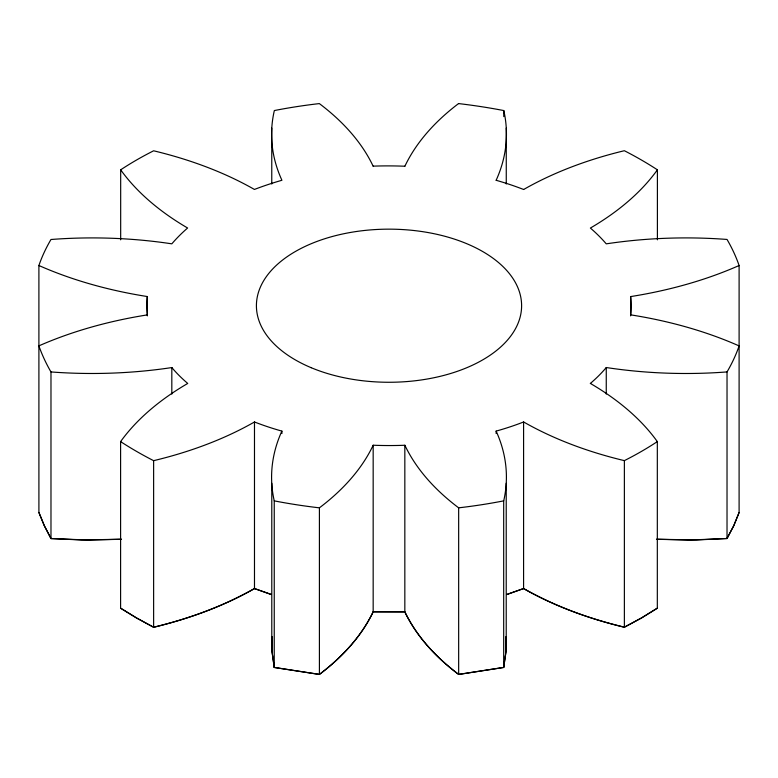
<?xml version="1.0" encoding="UTF-8"?>
<svg xmlns="http://www.w3.org/2000/svg" width="778" height="778" viewBox="0 0 778 778"><rect width="100%" height="100%" fill="white"/><g stroke="black" fill="none" stroke-linecap="round" stroke-linejoin="round"><path stroke-width="1.17" d="M271.785 483.333L271.785 649.912L274.245 667.446L319.408 674.419C341.474 657.721 361.186 636.988 373.168 611.8L373.168 445.22M271.765 128.098L271.765 184.016M506.225 483.323L506.225 649.902L503.687 667.446L458.66 674.419C436.536 657.78 416.843 637.017 404.832 611.839L404.832 445.259A238.476 137.687 0 0 1 373.168 445.23A315.187 181.974 0 0 1 319.398 507.83M271.853 636.735L271.785 649.912L274.245 667.446L319.408 674.419C341.454 657.692 361.128 636.968 373.168 611.8L404.832 611.839C416.901 636.988 436.555 657.741 458.66 674.419L503.687 667.446L506.225 649.902L506.177 636.725M506.225 649.902L506.079 636.725M271.94 636.744L271.785 649.912M523.633 189.511A314.409 181.527 0 0 1 624.355 150.718A383.447 221.38 0 0 1 657.4 169.818A314.147 181.371 0 0 1 590.385 228.051A237.591 137.171 0 0 1 606.247 243.845A315.246 182.003 0 0 1 727.031 239.449A368.636 212.832 0 0 1 739.11 265.531L739.1 512.508L733.79 525.636L727.022 538.502L689.026 540.058L656.486 539.261M739.1 512.508L733.79 525.636L727.022 538.502L696.631 539.961L656.904 539.242M657.322 608.182L641.412 618.014L624.374 627.204C589.296 618.802 554.996 606.422 523.584 588.557L506.702 594.528L523.584 588.557C555.015 606.383 589.306 618.763 624.374 627.204L641.412 618.014L657.322 608.182L657.322 441.603A313.242 180.856 0 0 0 590.356 383.428M120.6 608.182L136.636 618.024L153.626 627.253C188.714 618.782 223.033 606.412 254.484 588.557L271.347 594.518L254.484 588.557C223.053 606.451 188.723 618.821 153.626 627.253L136.636 618.024L120.6 608.182L120.6 441.603A314.409 181.527 0 0 1 187.731 383.447A219.61 126.795 0 0 1 171.821 367.547L171.821 394.096M121.504 539.251L88.974 540.058L50.978 538.551L44.278 525.636L38.91 512.469L38.9 265.493A357.773 206.559 0 0 1 50.969 239.498A313.009 180.71 0 0 1 171.821 243.835A252.14 145.574 0 0 1 187.605 228.003A313.942 181.255 0 0 1 120.678 169.818A343.39 198.254 0 0 1 153.626 150.796A313.942 181.255 0 0 1 254.416 189.443A253.064 146.108 0 0 1 281.918 180.272A311.219 179.679 0 0 1 274.342 110.554A357.773 206.559 0 0 1 319.34 103.591A313.651 181.079 0 0 1 373.129 166.171M121.086 539.242L81.369 539.971L50.978 538.551L44.278 525.636L38.91 512.469M404.832 611.839L373.168 611.8M739.09 265.522A315.187 181.974 0 0 1 630.647 296.583A238.476 137.687 0 0 1 630.695 314.857A313.651 181.079 0 0 1 739.11 345.918A357.773 206.559 0 0 1 727.031 371.923L727.022 538.502M657.4 169.818L657.4 239.828M630.647 296.564L630.647 315.878M657.322 441.603A343.39 198.254 0 0 1 624.374 460.625L624.374 627.204M727.022 371.923A312.318 180.311 0 0 1 606.266 367.527L606.256 394.086M496.15 433.511L496.15 431.1A218.822 126.337 0 0 0 523.594 421.987L523.584 588.557M506.264 128.078L506.264 183.997M458.602 103.581A387.784 223.889 0 0 1 503.765 110.554L503.765 116.593M503.687 667.446L503.687 500.867A357.773 206.559 0 0 1 458.66 507.83A313.651 181.079 0 0 1 404.871 445.249M458.66 507.84L458.66 674.419M319.408 674.419L319.408 507.84A368.665 212.841 0 0 1 274.245 500.867A316.111 182.499 0 0 1 281.869 431.1A221.886 128.098 0 0 1 254.484 421.977A314.147 181.371 0 0 1 153.626 460.673A383.447 221.38 0 0 1 120.6 441.603M281.918 431.109L281.918 433.521M274.245 500.867L274.245 667.446M254.484 421.977L254.484 588.557M153.626 460.673L153.626 627.253M147.295 296.564L147.295 315.878M120.678 169.818L120.678 239.828M147.382 314.886A316.763 182.879 0 0 0 38.881 345.87A387.843 223.918 0 0 0 50.978 371.972L50.978 538.551M404.881 166.21A316.753 182.879 0 0 1 458.563 103.571M503.784 110.554A315.246 182.003 0 0 1 496.15 180.272M373.158 166.142A249.796 144.222 0 0 1 404.842 166.229M147.305 296.544A313.651 181.079 0 0 1 38.89 265.502M147.402 314.857A249.796 144.222 0 0 1 147.256 296.564M171.831 367.566A316.111 182.499 0 0 1 50.988 371.942M496.131 431.109A314.127 181.362 0 0 1 503.706 500.867M624.364 460.634A313.242 180.856 0 0 1 523.613 421.958M606.266 367.527A219.61 126.795 0 0 1 590.385 383.408M496.16 180.292A234.995 135.673 0 0 1 523.613 189.482M311.19 367.702A132.61 76.565 0 0 0 520.9 313.622A132.61 76.565 0 0 0 334.91 235.812A132.61 76.565 0 0 0 311.19 367.702"/></g></svg>
